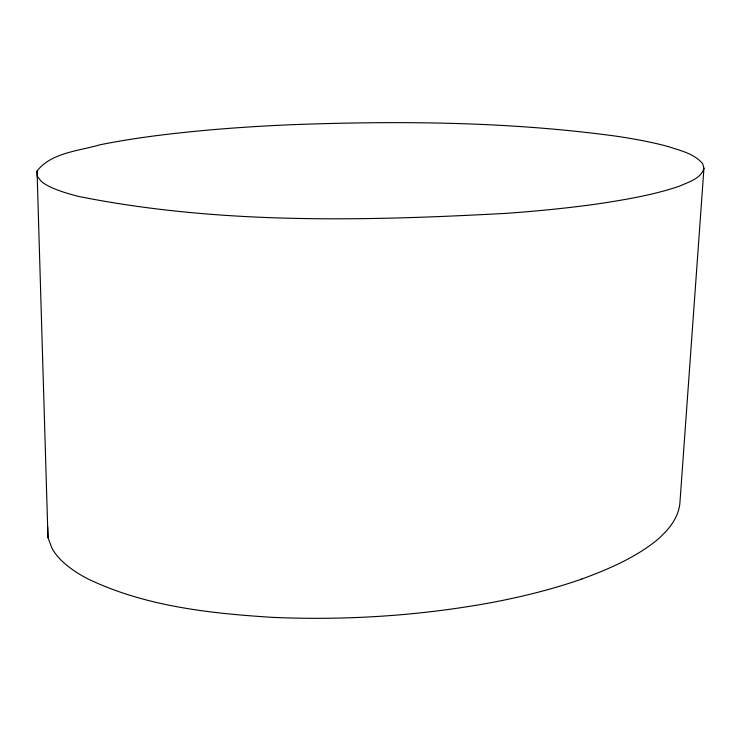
<?xml version="1.0" encoding="UTF-8"?>
<svg xmlns="http://www.w3.org/2000/svg" width="741" height="741" viewBox="0 0 741 741"><rect width="100%" height="100%" fill="white"/><g stroke="black" fill="none" stroke-linecap="round" stroke-linejoin="round"><path stroke-width="1.11" d="M668.002 146.514C680.127 150.553 694.067 153.461 702.681 163.696L703.95 168.253L679.886 503.269C678.339 518.95 667.335 531.343 655.785 541.087C633.796 558.381 607.824 569.496 581.741 579.054M703.95 168.253C701.032 178.711 688.806 181.86 680.062 185.917C655.155 194.577 629.044 198.977 603.081 203.108A417.22 62.55 0.9 0 1 506.964 213.306C364.526 221.05 219.614 224.523 79.046 196.522A236.333 38.847 0.7 0 1 41.357 181.471L37.17 176.219L37.05 171.023C51.166 152.6 79.028 150.979 99.822 144.828C135.344 137.65 171.384 133.463 207.443 130.147A488.291 85.558 1.9 0 1 290.352 124.747C399.01 120.709 508.354 121.468 616.253 136.187A217.622 32.965 1.8 0 1 667.993 146.514M37.05 171.023L47.97 537.642L52.083 548.535A223.504 81.584 -0.1 0 0 88.04 578.971C145.356 606.434 209.805 613.391 272.475 617.355C345.417 620.56 418.73 615.854 490.579 602.757A396.139 132.426 0.3 0 0 581.741 579.054M47.674 526.74L47.97 537.642"/></g></svg>
